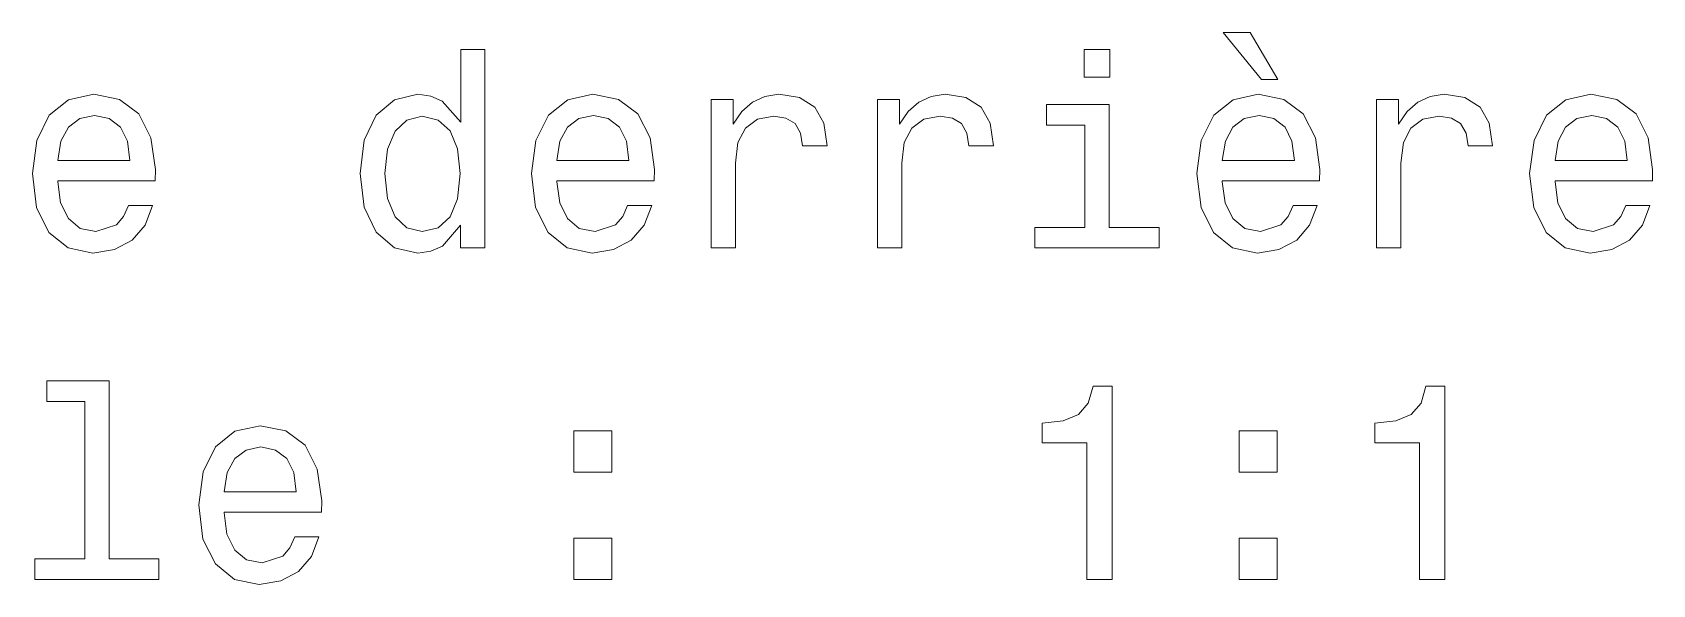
# Model space of a CAD drawing. Extents: x 370 to 946, y 143 to 764.
# Drawn here: x 843.53 to 873.1, y 384.13 to 394.21 of the extents above; entities that cross this region are included whole.
import ezdxf

# ---------------------------------------------------------------- set-up
doc = ezdxf.new("R2010")
doc.units = 0

msp = doc.modelspace()

# ---------------------------------------------------------------- linework, layer by layer
at = {"color": 7, "lineweight": 13}
for points in [[(866.264, 393.351), (865.76, 394.209), (865.265, 394.209), (865.966, 393.351)], [(851.346, 390.694), (851.346, 390.275), (851.79, 390.275), (851.79, 393.896), (851.351, 393.896), (851.351, 392.57), (851.013, 392.953), (850.807, 393.044), (850.569, 393.079), (850.141, 392.978), (849.808, 392.696), (849.591, 392.242), (849.515, 391.632), (849.591, 391.021), (849.808, 390.562), (850.141, 390.275), (850.569, 390.179), (850.807, 390.215), (851.018, 390.305)], [(863.198, 393.896), (862.729, 393.896), (862.729, 393.392), (863.198, 393.392)], [(843.998, 391.501), (845.773, 391.501), (845.778, 391.707), (845.698, 392.287), (845.476, 392.721), (845.123, 392.983), (844.654, 393.079), (844.195, 392.978), (843.842, 392.696), (843.615, 392.237), (843.534, 391.632), (843.61, 391.011), (843.837, 390.557), (844.185, 390.275), (844.639, 390.179), (845.032, 390.245), (845.355, 390.416), (845.592, 390.689), (845.728, 391.052), (845.289, 391.052), (845.198, 390.85), (845.067, 390.699), (844.694, 390.578), (844.407, 390.633), (844.19, 390.81), (844.049, 391.097), (843.998, 391.485)], [(853.106, 391.501), (854.881, 391.501), (854.886, 391.707), (854.806, 392.287), (854.584, 392.721), (854.231, 392.983), (853.762, 393.079), (853.303, 392.978), (852.95, 392.696), (852.723, 392.237), (852.642, 391.632), (852.718, 391.011), (852.945, 390.557), (853.293, 390.275), (853.747, 390.179), (854.14, 390.245), (854.463, 390.416), (854.7, 390.689), (854.836, 391.052), (854.397, 391.052), (854.307, 390.85), (854.175, 390.699), (853.802, 390.578), (853.515, 390.633), (853.298, 390.81), (853.157, 391.097), (853.106, 391.485)], [(855.92, 390.275), (856.364, 390.275), (856.364, 391.823), (856.41, 392.197), (856.546, 392.464), (856.768, 392.625), (857.065, 392.681), (857.287, 392.645), (857.453, 392.544), (857.554, 392.373), (857.59, 392.141), (858.038, 392.141), (857.978, 392.55), (857.812, 392.842), (857.534, 393.019), (857.156, 393.079), (856.899, 393.039), (856.677, 392.938), (856.48, 392.766), (856.324, 392.534), (856.324, 392.983), (855.92, 392.983)], [(858.956, 390.275), (859.4, 390.275), (859.4, 391.823), (859.446, 392.197), (859.582, 392.464), (859.804, 392.625), (860.101, 392.681), (860.323, 392.645), (860.49, 392.544), (860.59, 392.373), (860.626, 392.141), (861.075, 392.141), (861.014, 392.55), (860.848, 392.842), (860.57, 393.019), (860.192, 393.079), (859.935, 393.039), (859.713, 392.938), (859.516, 392.766), (859.36, 392.534), (859.36, 392.983), (858.956, 392.983)], [(865.25, 391.501), (867.026, 391.501), (867.031, 391.707), (866.95, 392.287), (866.728, 392.721), (866.375, 392.983), (865.906, 393.079), (865.447, 392.978), (865.094, 392.696), (864.867, 392.237), (864.786, 391.632), (864.862, 391.011), (865.089, 390.557), (865.437, 390.275), (865.891, 390.179), (866.284, 390.245), (866.607, 390.416), (866.844, 390.689), (866.98, 391.052), (866.541, 391.052), (866.451, 390.85), (866.319, 390.699), (865.946, 390.578), (865.659, 390.633), (865.442, 390.81), (865.301, 391.097), (865.25, 391.485)], [(868.064, 390.275), (868.508, 390.275), (868.508, 391.823), (868.554, 392.197), (868.69, 392.464), (868.912, 392.625), (869.209, 392.681), (869.431, 392.645), (869.598, 392.544), (869.698, 392.373), (869.734, 392.141), (870.183, 392.141), (870.122, 392.55), (869.956, 392.842), (869.678, 393.019), (869.3, 393.079), (869.043, 393.039), (868.821, 392.938), (868.624, 392.766), (868.468, 392.534), (868.468, 392.983), (868.064, 392.983)], [(871.322, 391.501), (873.098, 391.501), (873.103, 391.707), (873.022, 392.287), (872.8, 392.721), (872.447, 392.983), (871.978, 393.079), (871.519, 392.978), (871.166, 392.696), (870.939, 392.237), (870.858, 391.632), (870.934, 391.011), (871.161, 390.557), (871.509, 390.275), (871.963, 390.179), (872.356, 390.245), (872.679, 390.416), (872.916, 390.689), (873.052, 391.052), (872.613, 391.052), (872.523, 390.85), (872.391, 390.699), (872.018, 390.578), (871.731, 390.633), (871.514, 390.81), (871.373, 391.097), (871.322, 391.485)], [(843.998, 391.874), (844.054, 392.222), (844.19, 392.479), (844.397, 392.635), (844.669, 392.691), (844.936, 392.635), (845.143, 392.479), (845.269, 392.222), (845.314, 391.874)], [(850.645, 392.681), (850.938, 392.61), (851.16, 392.413), (851.291, 392.086), (851.341, 391.632), (851.291, 391.173), (851.16, 390.845), (850.938, 390.643), (850.645, 390.578), (850.368, 390.643), (850.156, 390.845), (850.015, 391.178), (849.969, 391.632), (850.015, 392.081), (850.156, 392.408), (850.368, 392.61)], [(853.106, 391.874), (853.162, 392.222), (853.298, 392.479), (853.505, 392.635), (853.777, 392.691), (854.044, 392.635), (854.251, 392.479), (854.377, 392.222), (854.422, 391.874)], [(863.183, 390.648), (863.183, 392.892), (862.043, 392.892), (862.043, 392.514), (862.739, 392.514), (862.739, 390.648), (861.831, 390.648), (861.831, 390.275), (864.1, 390.275), (864.1, 390.648)], [(865.25, 391.874), (865.306, 392.222), (865.442, 392.479), (865.649, 392.635), (865.921, 392.691), (866.188, 392.635), (866.395, 392.479), (866.521, 392.222), (866.567, 391.874)], [(871.322, 391.874), (871.378, 392.222), (871.514, 392.479), (871.721, 392.635), (871.993, 392.691), (872.26, 392.635), (872.467, 392.479), (872.593, 392.222), (872.639, 391.874)], [(844.492, 387.476), (844.492, 384.601), (843.58, 384.601), (843.58, 384.228), (845.844, 384.228), (845.844, 384.601), (844.936, 384.601), (844.936, 387.849), (843.796, 387.849), (843.796, 387.476)], [(862.779, 384.228), (863.238, 384.228), (863.238, 387.753), (862.895, 387.753), (862.804, 387.446), (862.623, 387.239), (862.345, 387.118), (861.962, 387.078), (861.962, 386.72), (862.779, 386.72)], [(868.851, 384.228), (869.31, 384.228), (869.31, 387.753), (868.967, 387.753), (868.876, 387.446), (868.695, 387.239), (868.417, 387.118), (868.034, 387.078), (868.034, 386.72), (868.851, 386.72)], [(847.034, 385.454), (848.809, 385.454), (848.814, 385.66), (848.734, 386.24), (848.512, 386.674), (848.159, 386.936), (847.69, 387.032), (847.231, 386.931), (846.878, 386.649), (846.651, 386.19), (846.57, 385.585), (846.646, 384.964), (846.873, 384.511), (847.221, 384.228), (847.675, 384.132), (848.068, 384.198), (848.391, 384.369), (848.628, 384.642), (848.764, 385.005), (848.325, 385.005), (848.234, 384.803), (848.103, 384.652), (847.73, 384.531), (847.443, 384.586), (847.226, 384.763), (847.085, 385.05), (847.034, 385.439)], [(853.414, 386.185), (854.11, 386.185), (854.11, 386.936), (853.414, 386.936)], [(865.558, 386.185), (866.254, 386.185), (866.254, 386.936), (865.558, 386.936)], [(847.034, 385.827), (847.09, 386.175), (847.226, 386.432), (847.433, 386.588), (847.705, 386.644), (847.972, 386.588), (848.179, 386.432), (848.305, 386.175), (848.35, 385.827)], [(853.414, 384.228), (854.11, 384.228), (854.11, 384.98), (853.414, 384.98)], [(865.558, 384.228), (866.254, 384.228), (866.254, 384.98), (865.558, 384.98)]]:
    msp.add_lwpolyline(points, close=True, dxfattribs=at)

doc.saveas('drawing.dxf')
